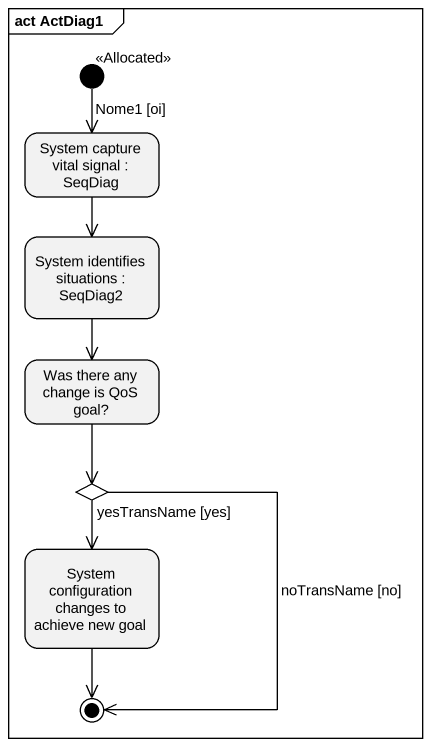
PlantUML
@startuml
mainframe act ActDiag1
hide empty description
state "System capture vital signal : SeqDiag" as System_capture_vital_signal
state "System identifies situations : SeqDiag2" as System_identifies_situations
state "Was there any change is QoS goal?" as Was_there_any_change_is_QoS
state choice1 <<choice>>
state "System configuration changes to achieve new goal" as System_configuration
[*] --> System_capture_vital_signal : <<Allocated>>\nNome1 [oi]
System_capture_vital_signal --> System_identifies_situations
System_identifies_situations --> Was_there_any_change_is_QoS
Was_there_any_change_is_QoS --> choice1
choice1 --> System_configuration : yesTransName [yes]
choice1 --> [*] : noTransName [no]
System_configuration --> [*]
@enduml
